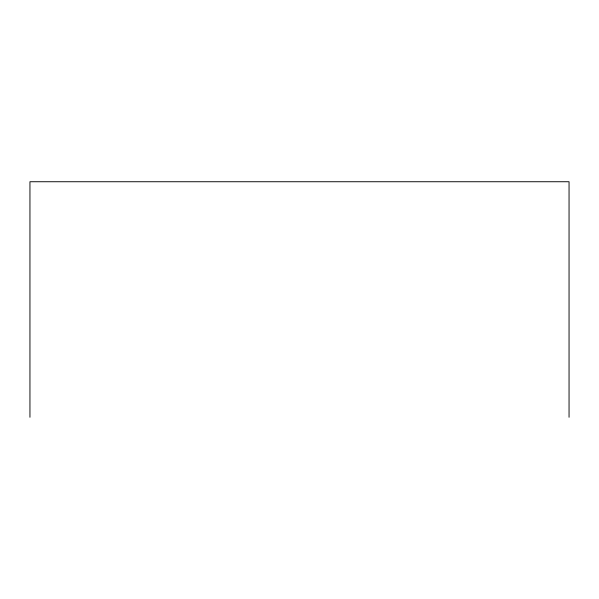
<?xml version="1.0" encoding="UTF-8"?>
<svg xmlns="http://www.w3.org/2000/svg" width="599" height="599" viewBox="0 0 599 599"><rect width="100%" height="100%" fill="white"/><g stroke="black" fill="none" stroke-linecap="round" stroke-linejoin="round"><path stroke-width="0.9" d="M569.05 417.263L569.05 181.737L29.95 181.737L29.95 417.263"/></g></svg>
